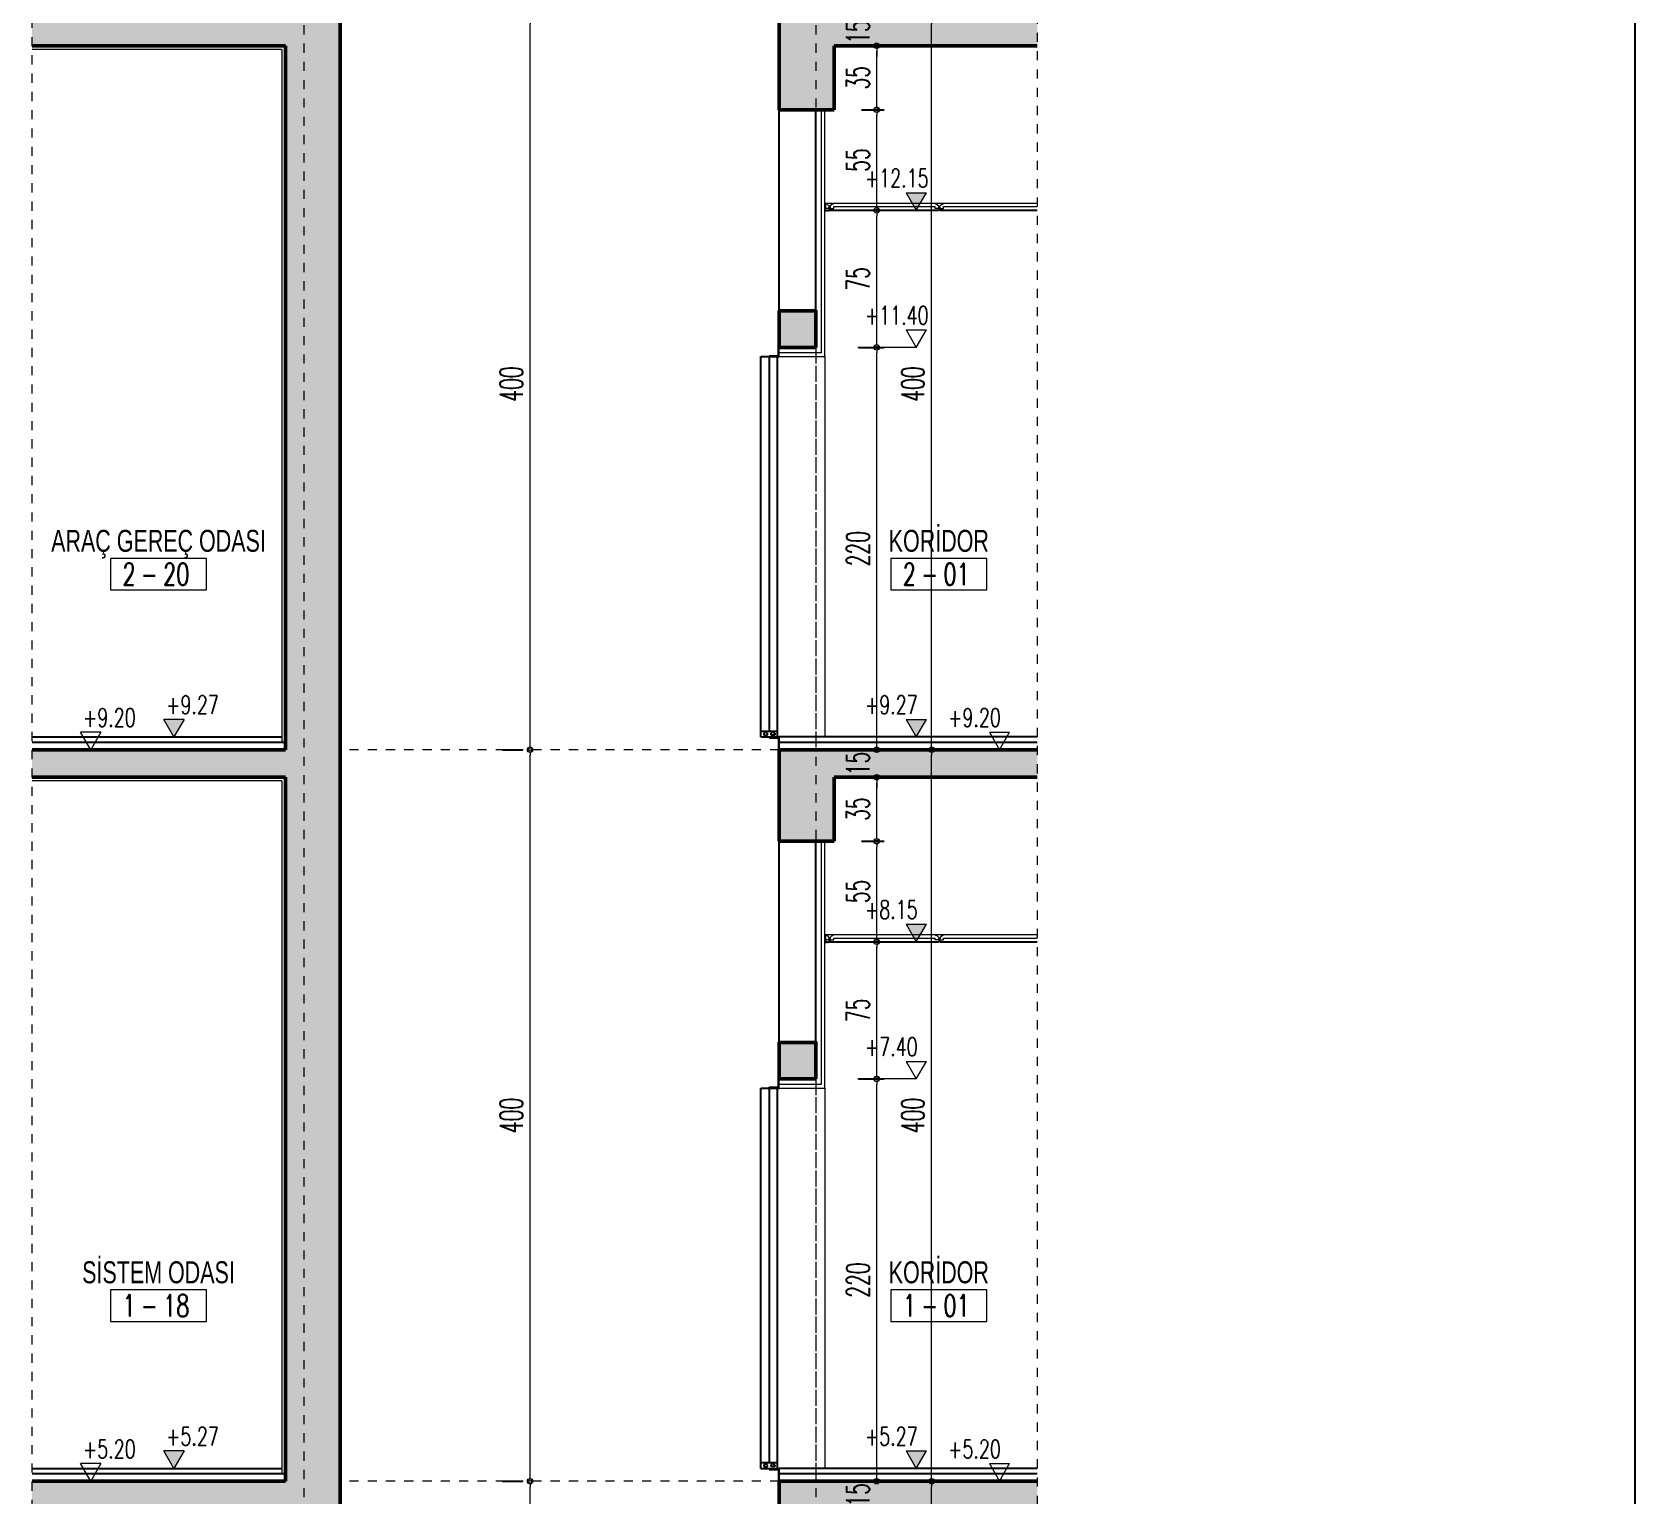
# Model space of a CAD drawing. Extents: x -398 to -185, y 174 to 233.
# Drawn here: x -202.15 to -184.62, y 201.47 to 217.47 of the extents above; entities that cross this region are included whole.
import ezdxf
from ezdxf.enums import TextEntityAlignment as Align

# ---------------------------------------------------------------- set-up
doc = ezdxf.new("R2010")
doc.units = 0
doc.header["$LTSCALE"] = 0.05
for name, pattern in [('CENTER', [50.8, 31.75, -6.35, 6.35, -6.35]), ('HIDDEN', [0.375, 0.25, -0.125]), ('HIDDEN2', [0.1875, 0.125, -0.0625])]:
    doc.linetypes.add(name, pattern=pattern)
doc.layers.get('0').update_dxf_attribs({"linetype": 'CONTINUOUS'})
doc.layers.get('DEFPOINTS').update_dxf_attribs({"linetype": 'CONTINUOUS'})
for name, color, linetype, lineweight in [('40-40-kt-kst', 214, 'CONTINUOUS', 9), ('A-AXIS', 251, 'CENTER', 18), ('A-DIM IN VER', 192, 'CONTINUOUS', 13), ('A-Door', 2, 'CONTINUOUS', 25), ('A-ELEVATION-4', 115, 'CONTINUOUS', 13), ('A-HATCH', 11, 'CONTINUOUS', 15), ('A-HIDDEN', 8, 'HIDDEN', 15), ('A-LEVEL', 2, 'CONTINUOUS', 13), ('A-PLASTER', 31, 'CONTINUOUS', 13), ('A-ROOMTAG', 3, 'CONTINUOUS', 25), ('asma', 226, 'CONTINUOUS', 25), ('DİLATASYON', 11, 'HIDDEN2', 13), ('GOR', 3, 'CONTINUOUS', 20), ('S-CONCRETE', 6, 'CONTINUOUS', 50)]:
    doc.layers.add(name, color=color, linetype=linetype, lineweight=lineweight)
for name, color, linetype in [('A-MARBLE', 23, 'CONTINUOUS'), ('DUVAR', 7, 'CONTINUOUS'), ('HATCH', 7, 'CONTINUOUS')]:
    doc.layers.add(name, color=color, linetype=linetype)
doc.styles.add('S', font='romans.shx', dxfattribs={"width": 0.6, "height": 12.5})
doc.styles.add('TEXT 1 romans', font='romans.shx', dxfattribs={"width": 0.7})
doc.styles.add('TEXT 3 arial', font='arial.ttf', dxfattribs={"width": 0.8})
doc.dimstyles.new('1-50', dxfattribs={"dimtxt": 12.5, "dimasz": 3, "dimexe": 4, "dimexo": 15, "dimgap": 4, "dimtad": 1, "dimdec": 1, "dimdsep": 46, "dimtxsty": 'S', "dimblk": 'ORIGIN2', "dimcen": -25, "dimdle": 1.25, "dimclrd": 256, "dimclre": 256, "dimclrt": 2, "dimadec": 0, "dimazin": 0, "dimtfac": 2.5, "dimtdec": 1, "dimtix": 1, "dimtofl": 0, "dimtmove": 2, "dimatfit": 3, "dimldrblk": 'ORIGIN2', "dimfxl": 17.5, "dimfxlon": 1, "dimtolj": 1, "dimlwd": -1, "dimarcsym": 0})

# ---------------------------------------------------------------- blocks, each defined once
blk = doc.blocks.new('_Origin2')
blk.add_line((-0.5, 0), (-1, 0))
for radius in [0.5, 0.25]:
    blk.add_circle((0, 0), radius)
blk = doc.blocks.new('*D59')
at = {"layer": 'A-DIM IN VER', "lineweight": -2, "transparency": 16777216}
for p, q in [((-292.23, 1965.22), (-281.23, 1965.22)), ((-292.23, 1565.22), (-281.23, 1565.22))]:
    blk.add_line(p, q, dxfattribs=at)
at = {"layer": 'A-DIM IN VER', "transparency": 16777216}
blk.add_line((-277.23, 1568.22), (-277.23, 1962.22), dxfattribs=at)
at = {"layer": 'DEFPOINTS', "color": 0, "transparency": 16777216}
for p in [(-277.23, 1965.22), (-277.23, 1965.22), (-277.23, 1565.22)]:
    blk.add_point(p, dxfattribs=at)
at = {"layer": 'A-DIM IN VER', "transparency": 16777216, "xscale": 3, "yscale": 3, "zscale": 3}
for p, rotation in [((-277.23, 1965.22), 90), ((-277.23, 1565.22), 270)]:
    blk.add_blockref('_Origin2', p, dxfattribs=dict(at, rotation=rotation))
at = {"layer": 'A-DIM IN VER', "color": 2, "ltscale": 0.5, "transparency": 16777216, "insert": (-287.48, 1765.22), "char_height": 12.5, "attachment_point": 5, "rotation": 90, "style": 'S'}
blk.add_mtext('\\A1;400', dxfattribs=at)
blk = doc.blocks.new('*D60')
at = {"layer": 'A-DIM IN VER', "lineweight": -2, "transparency": 16777216}
for p, q in [((-292.23, 1565.22), (-281.23, 1565.22)), ((-292.23, 1165.22), (-281.23, 1165.22))]:
    blk.add_line(p, q, dxfattribs=at)
at = {"layer": 'A-DIM IN VER', "transparency": 16777216}
blk.add_line((-277.23, 1168.22), (-277.23, 1562.22), dxfattribs=at)
at = {"layer": 'DEFPOINTS', "color": 0, "transparency": 16777216}
for p in [(-277.23, 1565.22), (-277.23, 1565.22), (-277.23, 1165.22)]:
    blk.add_point(p, dxfattribs=at)
at = {"layer": 'A-DIM IN VER', "transparency": 16777216, "xscale": 3, "yscale": 3, "zscale": 3}
for p, rotation in [((-277.23, 1565.22), 90), ((-277.23, 1165.22), 270)]:
    blk.add_blockref('_Origin2', p, dxfattribs=dict(at, rotation=rotation))
at = {"layer": 'A-DIM IN VER', "color": 2, "ltscale": 0.5, "transparency": 16777216, "insert": (-287.48, 1365.22), "char_height": 12.5, "attachment_point": 5, "rotation": 90, "style": 'S'}
blk.add_mtext('\\A1;400', dxfattribs=at)
blk = doc.blocks.new('*D61')
at = {"layer": 'A-DIM IN VER', "lineweight": -2, "transparency": 16777216}
for p, q in [((-292.23, 1165.22), (-281.23, 1165.22)), ((-292.23, 765.22), (-281.23, 765.22))]:
    blk.add_line(p, q, dxfattribs=at)
at = {"layer": 'A-DIM IN VER', "transparency": 16777216}
blk.add_line((-277.23, 768.22), (-277.23, 1162.22), dxfattribs=at)
at = {"layer": 'DEFPOINTS', "color": 0, "transparency": 16777216}
for p in [(-277.23, 1165.22), (-277.23, 1165.22), (-277.23, 765.22)]:
    blk.add_point(p, dxfattribs=at)
at = {"layer": 'A-DIM IN VER', "transparency": 16777216, "xscale": 3, "yscale": 3, "zscale": 3}
for p, rotation in [((-277.23, 1165.22), 90), ((-277.23, 765.22), 270)]:
    blk.add_blockref('_Origin2', p, dxfattribs=dict(at, rotation=rotation))
at = {"layer": 'A-DIM IN VER', "color": 2, "ltscale": 0.5, "transparency": 16777216, "insert": (-287.48, 965.22), "char_height": 12.5, "attachment_point": 5, "rotation": 90, "style": 'S'}
blk.add_mtext('\\A1;400', dxfattribs=at)
blk = doc.blocks.new('*D80')
at = {"layer": 'A-DIM IN VER', "lineweight": -2, "transparency": 16777216}
for p, q in [((-67.72, 1965.22), (-53.72, 1965.22)), ((-67.72, 1565.22), (-53.72, 1565.22))]:
    blk.add_line(p, q, dxfattribs=at)
at = {"layer": 'A-DIM IN VER', "transparency": 16777216}
blk.add_line((-57.72, 1568.22), (-57.72, 1962.22), dxfattribs=at)
at = {"layer": 'DEFPOINTS', "color": 0, "transparency": 16777216}
for p in [(-141.01, 1965.22), (-57.72, 1965.22), (-141.01, 1565.22)]:
    blk.add_point(p, dxfattribs=at)
at = {"layer": 'A-DIM IN VER', "transparency": 16777216, "xscale": 3, "yscale": 3, "zscale": 3}
for p, rotation in [((-57.72, 1965.22), 90), ((-57.72, 1565.22), 270)]:
    blk.add_blockref('_Origin2', p, dxfattribs=dict(at, rotation=rotation))
at = {"layer": 'A-DIM IN VER', "color": 2, "ltscale": 0.5, "transparency": 16777216, "insert": (-67.97, 1765.22), "char_height": 12.5, "attachment_point": 5, "rotation": 90, "style": 'S'}
blk.add_mtext('\\A1;400', dxfattribs=at)
blk = doc.blocks.new('*D81')
at = {"layer": 'A-DIM IN VER', "lineweight": -2, "transparency": 16777216}
for p, q in [((-67.72, 1565.22), (-53.72, 1565.22)), ((-67.72, 1165.22), (-53.72, 1165.22))]:
    blk.add_line(p, q, dxfattribs=at)
at = {"layer": 'A-DIM IN VER', "transparency": 16777216}
blk.add_line((-57.72, 1168.22), (-57.72, 1562.22), dxfattribs=at)
at = {"layer": 'DEFPOINTS', "color": 0, "transparency": 16777216}
for p in [(-141.01, 1565.22), (-57.72, 1565.22), (-141.01, 1165.22)]:
    blk.add_point(p, dxfattribs=at)
at = {"layer": 'A-DIM IN VER', "transparency": 16777216, "xscale": 3, "yscale": 3, "zscale": 3}
for p, rotation in [((-57.72, 1565.22), 90), ((-57.72, 1165.22), 270)]:
    blk.add_blockref('_Origin2', p, dxfattribs=dict(at, rotation=rotation))
at = {"layer": 'A-DIM IN VER', "color": 2, "ltscale": 0.5, "transparency": 16777216, "insert": (-67.97, 1365.22), "char_height": 12.5, "attachment_point": 5, "rotation": 90, "style": 'S'}
blk.add_mtext('\\A1;400', dxfattribs=at)
blk = doc.blocks.new('*D82')
at = {"layer": 'A-DIM IN VER', "lineweight": -2, "transparency": 16777216}
for p, q in [((-67.72, 1165.22), (-53.72, 1165.22)), ((-67.72, 765.22), (-53.72, 765.22))]:
    blk.add_line(p, q, dxfattribs=at)
at = {"layer": 'A-DIM IN VER', "transparency": 16777216}
blk.add_line((-57.72, 768.22), (-57.72, 1162.22), dxfattribs=at)
at = {"layer": 'DEFPOINTS', "color": 0, "transparency": 16777216}
for p in [(-141.01, 1165.22), (-57.72, 1165.22), (-111.01, 765.22)]:
    blk.add_point(p, dxfattribs=at)
at = {"layer": 'A-DIM IN VER', "transparency": 16777216, "xscale": 3, "yscale": 3, "zscale": 3}
for p, rotation in [((-57.72, 1165.22), 90), ((-57.72, 765.22), 270)]:
    blk.add_blockref('_Origin2', p, dxfattribs=dict(at, rotation=rotation))
at = {"layer": 'A-DIM IN VER', "color": 2, "ltscale": 0.5, "transparency": 16777216, "insert": (-67.97, 965.22), "char_height": 12.5, "attachment_point": 5, "rotation": 90, "style": 'S'}
blk.add_mtext('\\A1;400', dxfattribs=at)
blk = doc.blocks.new('*D89')
at = {"layer": 'A-DIM IN VER', "lineweight": -2, "transparency": 16777216}
for p, q in [((-96.01, 1965.22), (-83.72, 1965.22)), ((-96.01, 1950.22), (-83.72, 1950.22))]:
    blk.add_line(p, q, dxfattribs=at)
at = {"layer": 'A-DIM IN VER', "transparency": 16777216}
for p, q in [((-87.72, 1968.22), (-87.72, 1971.22)), ((-87.72, 1947.22), (-87.72, 1944.22))]:
    blk.add_line(p, q, dxfattribs=at)
at = {"layer": 'DEFPOINTS', "color": 0, "transparency": 16777216}
for p in [(-111.01, 1965.22), (-87.72, 1965.22), (-111.01, 1950.22)]:
    blk.add_point(p, dxfattribs=at)
at = {"layer": 'A-DIM IN VER', "transparency": 16777216, "xscale": 3, "yscale": 3, "zscale": 3}
for p, rotation in [((-87.72, 1965.22), 270), ((-87.72, 1950.22), 90)]:
    blk.add_blockref('_Origin2', p, dxfattribs=dict(at, rotation=rotation))
at = {"layer": 'A-DIM IN VER', "color": 2, "ltscale": 0.5, "transparency": 16777216, "insert": (-97.97, 1957.72), "char_height": 12.5, "attachment_point": 5, "rotation": 90, "style": 'S'}
blk.add_mtext('\\A1;15', dxfattribs=at)
blk = doc.blocks.new('*D90')
at = {"layer": 'A-DIM IN VER', "lineweight": -2, "transparency": 16777216}
for p, q in [((-96.01, 1950.22), (-83.72, 1950.22)), ((-96.01, 1915.22), (-83.72, 1915.22))]:
    blk.add_line(p, q, dxfattribs=at)
at = {"layer": 'A-DIM IN VER', "transparency": 16777216}
blk.add_line((-87.72, 1918.22), (-87.72, 1947.22), dxfattribs=at)
at = {"layer": 'DEFPOINTS', "color": 0, "transparency": 16777216}
for p in [(-111.01, 1950.22), (-87.72, 1950.22), (-111.01, 1915.22)]:
    blk.add_point(p, dxfattribs=at)
at = {"layer": 'A-DIM IN VER', "transparency": 16777216, "xscale": 3, "yscale": 3, "zscale": 3}
for p, rotation in [((-87.72, 1950.22), 90), ((-87.72, 1915.22), 270)]:
    blk.add_blockref('_Origin2', p, dxfattribs=dict(at, rotation=rotation))
at = {"layer": 'A-DIM IN VER', "color": 2, "ltscale": 0.5, "transparency": 16777216, "insert": (-97.97, 1932.72), "char_height": 12.5, "attachment_point": 5, "rotation": 90, "style": 'S'}
blk.add_mtext('\\A1;35', dxfattribs=at)
blk = doc.blocks.new('*D91')
at = {"layer": 'A-DIM IN VER', "lineweight": -2, "transparency": 16777216}
for p, q in [((-96.01, 1915.22), (-83.72, 1915.22)), ((-97.72, 1860.22), (-83.72, 1860.22))]:
    blk.add_line(p, q, dxfattribs=at)
at = {"layer": 'A-DIM IN VER', "transparency": 16777216}
blk.add_line((-87.72, 1863.22), (-87.72, 1912.22), dxfattribs=at)
at = {"layer": 'DEFPOINTS', "color": 0, "transparency": 16777216}
for p in [(-111.01, 1915.22), (-87.72, 1915.22), (-112.99, 1860.22)]:
    blk.add_point(p, dxfattribs=at)
at = {"layer": 'A-DIM IN VER', "transparency": 16777216, "xscale": 3, "yscale": 3, "zscale": 3}
for p, rotation in [((-87.72, 1915.22), 90), ((-87.72, 1860.22), 270)]:
    blk.add_blockref('_Origin2', p, dxfattribs=dict(at, rotation=rotation))
at = {"layer": 'A-DIM IN VER', "color": 2, "ltscale": 0.5, "transparency": 16777216, "insert": (-97.97, 1887.72), "char_height": 12.5, "attachment_point": 5, "rotation": 90, "style": 'S'}
blk.add_mtext('\\A1;55', dxfattribs=at)
blk = doc.blocks.new('*D92')
at = {"layer": 'A-DIM IN VER', "lineweight": -2, "transparency": 16777216}
for p, q in [((-97.72, 1860.22), (-83.72, 1860.22)), ((-97.72, 1785.22), (-83.72, 1785.22))]:
    blk.add_line(p, q, dxfattribs=at)
at = {"layer": 'A-DIM IN VER', "transparency": 16777216}
blk.add_line((-87.72, 1788.22), (-87.72, 1857.22), dxfattribs=at)
at = {"layer": 'DEFPOINTS', "color": 0, "transparency": 16777216}
for p in [(-112.99, 1860.22), (-87.72, 1860.22), (-131.01, 1785.22)]:
    blk.add_point(p, dxfattribs=at)
at = {"layer": 'A-DIM IN VER', "transparency": 16777216, "xscale": 3, "yscale": 3, "zscale": 3}
for p, rotation in [((-87.72, 1860.22), 90), ((-87.72, 1785.22), 270)]:
    blk.add_blockref('_Origin2', p, dxfattribs=dict(at, rotation=rotation))
at = {"layer": 'A-DIM IN VER', "color": 2, "ltscale": 0.5, "transparency": 16777216, "insert": (-97.97, 1822.72), "char_height": 12.5, "attachment_point": 5, "rotation": 90, "style": 'S'}
blk.add_mtext('\\A1;75', dxfattribs=at)
blk = doc.blocks.new('*D93')
at = {"layer": 'A-DIM IN VER', "lineweight": -2, "transparency": 16777216}
for p, q in [((-97.72, 1785.22), (-83.72, 1785.22)), ((-96.01, 1565.22), (-83.72, 1565.22))]:
    blk.add_line(p, q, dxfattribs=at)
at = {"layer": 'A-DIM IN VER', "transparency": 16777216}
blk.add_line((-87.72, 1568.22), (-87.72, 1782.22), dxfattribs=at)
at = {"layer": 'DEFPOINTS', "color": 0, "transparency": 16777216}
for p in [(-131.01, 1785.22), (-87.72, 1785.22), (-111.01, 1565.22)]:
    blk.add_point(p, dxfattribs=at)
at = {"layer": 'A-DIM IN VER', "transparency": 16777216, "xscale": 3, "yscale": 3, "zscale": 3}
for p, rotation in [((-87.72, 1785.22), 90), ((-87.72, 1565.22), 270)]:
    blk.add_blockref('_Origin2', p, dxfattribs=dict(at, rotation=rotation))
at = {"layer": 'A-DIM IN VER', "color": 2, "ltscale": 0.5, "transparency": 16777216, "insert": (-97.97, 1675.22), "char_height": 12.5, "attachment_point": 5, "rotation": 90, "style": 'S'}
blk.add_mtext('\\A1;220', dxfattribs=at)
blk = doc.blocks.new('*D94')
at = {"layer": 'A-DIM IN VER', "transparency": 16777216}
for p, q in [((-87.72, 1568.22), (-87.72, 1571.22)), ((-87.72, 1547.22), (-87.72, 1544.22))]:
    blk.add_line(p, q, dxfattribs=at)
at = {"layer": 'A-DIM IN VER', "lineweight": -2, "transparency": 16777216}
for p, q in [((-96.01, 1565.22), (-83.72, 1565.22)), ((-96.01, 1550.22), (-83.72, 1550.22))]:
    blk.add_line(p, q, dxfattribs=at)
at = {"layer": 'DEFPOINTS', "color": 0, "transparency": 16777216}
for p in [(-111.01, 1565.22), (-87.72, 1565.22), (-111.01, 1550.22)]:
    blk.add_point(p, dxfattribs=at)
at = {"layer": 'A-DIM IN VER', "transparency": 16777216, "xscale": 3, "yscale": 3, "zscale": 3}
for p, rotation in [((-87.72, 1565.22), 270), ((-87.72, 1550.22), 90)]:
    blk.add_blockref('_Origin2', p, dxfattribs=dict(at, rotation=rotation))
at = {"layer": 'A-DIM IN VER', "color": 2, "ltscale": 0.5, "transparency": 16777216, "insert": (-97.97, 1557.72), "char_height": 12.5, "attachment_point": 5, "rotation": 90, "style": 'S'}
blk.add_mtext('\\A1;15', dxfattribs=at)
blk = doc.blocks.new('*D95')
at = {"layer": 'A-DIM IN VER', "lineweight": -2, "transparency": 16777216}
for p, q in [((-96.01, 1550.22), (-83.72, 1550.22)), ((-96.01, 1515.22), (-83.72, 1515.22))]:
    blk.add_line(p, q, dxfattribs=at)
at = {"layer": 'A-DIM IN VER', "transparency": 16777216}
blk.add_line((-87.72, 1518.22), (-87.72, 1547.22), dxfattribs=at)
at = {"layer": 'DEFPOINTS', "color": 0, "transparency": 16777216}
for p in [(-111.01, 1550.22), (-87.72, 1550.22), (-111.01, 1515.22)]:
    blk.add_point(p, dxfattribs=at)
at = {"layer": 'A-DIM IN VER', "transparency": 16777216, "xscale": 3, "yscale": 3, "zscale": 3}
for p, rotation in [((-87.72, 1550.22), 90), ((-87.72, 1515.22), 270)]:
    blk.add_blockref('_Origin2', p, dxfattribs=dict(at, rotation=rotation))
at = {"layer": 'A-DIM IN VER', "color": 2, "ltscale": 0.5, "transparency": 16777216, "insert": (-97.97, 1532.72), "char_height": 12.5, "attachment_point": 5, "rotation": 90, "style": 'S'}
blk.add_mtext('\\A1;35', dxfattribs=at)
blk = doc.blocks.new('*D96')
at = {"layer": 'A-DIM IN VER', "lineweight": -2, "transparency": 16777216}
for p, q in [((-96.01, 1515.22), (-83.72, 1515.22)), ((-97.72, 1460.22), (-83.72, 1460.22))]:
    blk.add_line(p, q, dxfattribs=at)
at = {"layer": 'A-DIM IN VER', "transparency": 16777216}
blk.add_line((-87.72, 1463.22), (-87.72, 1512.22), dxfattribs=at)
at = {"layer": 'DEFPOINTS', "color": 0, "transparency": 16777216}
for p in [(-111.01, 1515.22), (-87.72, 1515.22), (-112.99, 1460.22)]:
    blk.add_point(p, dxfattribs=at)
at = {"layer": 'A-DIM IN VER', "transparency": 16777216, "xscale": 3, "yscale": 3, "zscale": 3}
for p, rotation in [((-87.72, 1515.22), 90), ((-87.72, 1460.22), 270)]:
    blk.add_blockref('_Origin2', p, dxfattribs=dict(at, rotation=rotation))
at = {"layer": 'A-DIM IN VER', "color": 2, "ltscale": 0.5, "transparency": 16777216, "insert": (-97.97, 1487.72), "char_height": 12.5, "attachment_point": 5, "rotation": 90, "style": 'S'}
blk.add_mtext('\\A1;55', dxfattribs=at)
blk = doc.blocks.new('*D97')
at = {"layer": 'A-DIM IN VER', "lineweight": -2, "transparency": 16777216}
for p, q in [((-97.72, 1460.22), (-83.72, 1460.22)), ((-97.72, 1385.22), (-83.72, 1385.22))]:
    blk.add_line(p, q, dxfattribs=at)
at = {"layer": 'A-DIM IN VER', "transparency": 16777216}
blk.add_line((-87.72, 1388.22), (-87.72, 1457.22), dxfattribs=at)
at = {"layer": 'DEFPOINTS', "color": 0, "transparency": 16777216}
for p in [(-112.99, 1460.22), (-87.72, 1460.22), (-131.01, 1385.22)]:
    blk.add_point(p, dxfattribs=at)
at = {"layer": 'A-DIM IN VER', "transparency": 16777216, "xscale": 3, "yscale": 3, "zscale": 3}
for p, rotation in [((-87.72, 1460.22), 90), ((-87.72, 1385.22), 270)]:
    blk.add_blockref('_Origin2', p, dxfattribs=dict(at, rotation=rotation))
at = {"layer": 'A-DIM IN VER', "color": 2, "ltscale": 0.5, "transparency": 16777216, "insert": (-97.97, 1422.72), "char_height": 12.5, "attachment_point": 5, "rotation": 90, "style": 'S'}
blk.add_mtext('\\A1;75', dxfattribs=at)
blk = doc.blocks.new('*D98')
at = {"layer": 'A-DIM IN VER', "lineweight": -2, "transparency": 16777216}
for p, q in [((-97.72, 1385.22), (-83.72, 1385.22)), ((-97.72, 1165.22), (-83.72, 1165.22))]:
    blk.add_line(p, q, dxfattribs=at)
at = {"layer": 'A-DIM IN VER', "transparency": 16777216}
blk.add_line((-87.72, 1168.22), (-87.72, 1382.22), dxfattribs=at)
at = {"layer": 'DEFPOINTS', "color": 0, "transparency": 16777216}
for p in [(-131.01, 1385.22), (-87.72, 1385.22), (-121.01, 1165.22)]:
    blk.add_point(p, dxfattribs=at)
at = {"layer": 'A-DIM IN VER', "transparency": 16777216, "xscale": 3, "yscale": 3, "zscale": 3}
for p, rotation in [((-87.72, 1385.22), 90), ((-87.72, 1165.22), 270)]:
    blk.add_blockref('_Origin2', p, dxfattribs=dict(at, rotation=rotation))
at = {"layer": 'A-DIM IN VER', "color": 2, "ltscale": 0.5, "transparency": 16777216, "insert": (-97.97, 1275.22), "char_height": 12.5, "attachment_point": 5, "rotation": 90, "style": 'S'}
blk.add_mtext('\\A1;220', dxfattribs=at)
blk = doc.blocks.new('*D99')
at = {"layer": 'A-DIM IN VER', "transparency": 16777216}
for p, q in [((-87.72, 1168.22), (-87.72, 1171.22)), ((-87.72, 1147.22), (-87.72, 1144.22))]:
    blk.add_line(p, q, dxfattribs=at)
at = {"layer": 'A-DIM IN VER', "lineweight": -2, "transparency": 16777216}
for p, q in [((-97.72, 1165.22), (-83.72, 1165.22)), ((-96.01, 1150.22), (-83.72, 1150.22))]:
    blk.add_line(p, q, dxfattribs=at)
at = {"layer": 'DEFPOINTS', "color": 0, "transparency": 16777216}
for p in [(-121.01, 1165.22), (-87.72, 1165.22), (-111.01, 1150.22)]:
    blk.add_point(p, dxfattribs=at)
at = {"layer": 'A-DIM IN VER', "transparency": 16777216, "xscale": 3, "yscale": 3, "zscale": 3}
for p, rotation in [((-87.72, 1165.22), 270), ((-87.72, 1150.22), 90)]:
    blk.add_blockref('_Origin2', p, dxfattribs=dict(at, rotation=rotation))
at = {"layer": 'A-DIM IN VER', "color": 2, "ltscale": 0.5, "transparency": 16777216, "insert": (-97.97, 1157.72), "char_height": 12.5, "attachment_point": 5, "rotation": 90, "style": 'S'}
blk.add_mtext('\\A1;15', dxfattribs=at)
blk = doc.blocks.new('*U44')
h = blk.add_hatch(color=256)
h.dxf.hatch_style = 1
h.paths.add_polyline_path([(11.1, 19.2), (-11.1, 19.2), (0, 0)])
for p, q in [((0, 0), (-11.1, 19.2)), ((11.1, 19.2), (-11.1, 19.2)), ((11.1, 19.2), (0, 0)), ((0, 0), (64, 0))]:
    blk.add_line(p, q)
at = {"style": 'TEXT 1 romans', "width": 0.7}
blk.add_attdef('KOT', text='', height=19.2, dxfattribs=at).set_placement((-8.5, 19.2), align=Align.BOTTOM_LEFT)
blk = doc.blocks.new('*U43')
for p, q in [((0, 0), (-11.1, 19.2)), ((11.1, 19.2), (-11.1, 19.2)), ((11.1, 19.2), (0, 0)), ((0, 0), (64, 0))]:
    blk.add_line(p, q)
at = {"style": 'TEXT 1 romans', "width": 0.7}
blk.add_attdef('KOT', text='', height=19.2, dxfattribs=at).set_placement((-8.5, 19.2), align=Align.BOTTOM_LEFT)
blk = doc.blocks.new('*U45')
at = {"color": 2, "lineweight": 13}
blk.add_lwpolyline([(26.25, -17.25), (26.25, 0), (-26.25, 0), (-26.25, -17.25)], close=True, dxfattribs=at)
at = {"style": 'TEXT 1 romans', "width": 0.7}
blk.add_text('-', height=12, dxfattribs=at).set_placement((-5, -8.625), align=Align.MIDDLE_CENTER)
at = {"style": 'TEXT 3 arial', "width": 0.7}
for tag, p in [('ROOM_NAME_2', (0, 18)), ('ROOM_NAME_1', (0, 0))]:
    blk.add_attdef(tag, text='', height=12, dxfattribs=at).set_placement(p, align=Align.BOTTOM_CENTER)
at = {"style": 'TEXT 1 romans', "width": 0.7, "flags": 8}
blk.add_attdef('FLOOR', text='', height=12, dxfattribs=at).set_placement((-12.5, -8.625, -12), align=Align.MIDDLE_RIGHT)
blk.add_attdef('ROOM_NUMBER', text='', height=12, dxfattribs=at).set_placement((2.5, -8.625, -12), align=Align.MIDDLE_LEFT)
blk = doc.blocks.new('ASANSÖR_KESİTLERİ')
at = {"layer": 'A-HATCH'}
h = blk.add_hatch(dxfattribs=at)
h.set_pattern_fill('ANSI33', color=256, scale=30, style=0)
h.set_pattern_definition([(45, (-249659.381, -98046.577), (-5.30330086, 5.30330086), []), (45, (-249654.078, -98046.577), (-5.30330086, 5.30330086), [3.75, -1.875])])
h.paths.add_polyline_path([(-381.01, 2345.22), (-141.01, 2345.22), (-141.01, 2315.22), (-111.01, 2315.22), (-111.01, 2350.22), (0, 2350.22), (0, 2365.22), (-549.48, 2365.22), (-549.48, 2350.22), (-411.01, 2350.22), (-411.01, 1965.22), (-549.48, 1965.22), (-549.48, 1950.22), (-411.01, 1950.22), (-411.01, 1565.22), (-549.48, 1565.22), (-549.48, 1550.22), (-411.01, 1550.22), (-411.01, 1165.22), (-549.48, 1165.22), (-549.48, 1150.22), (-411.01, 1150.22), (-411.01, 765.22), (-549.48, 765.22), (-549.48, 750.22), (-411.01, 750.22), (-411.01, 310.22), (-549.48, 310.22), (-549.48, 230.22), (-451.01, 230.22), (-451.01, 80.22), (-71.01, 80.22), (-71.01, 230.22), (0, 230.22), (0, 310.22), (-141.01, 310.22), (-141.01, 160.22), (-381.01, 160.22)])
h.paths.add_polyline_path([(-121.01, 550.22), (-141.01, 550.22), (-141.01, 530.22), (-121.01, 530.22)], flags=17)
h.paths.add_polyline_path([(-111.01, 750.22), (0, 750.22), (0, 765.22), (-141.01, 765.22), (-141.01, 715.22), (-111.01, 715.22)], flags=17)
h.paths.add_polyline_path([(-121.01, 1005.22), (-141.01, 1005.22), (-141.01, 985.22), (-121.01, 985.22)], flags=17)
h.paths.add_polyline_path([(-111.01, 1150.22), (0, 1150.22), (0, 1165.22), (-141.01, 1165.22), (-141.01, 1115.22), (-111.01, 1115.22)], flags=17)
h.paths.add_polyline_path([(-121.01, 1405.22), (-141.01, 1405.22), (-141.01, 1385.22), (-121.01, 1385.22)], flags=17)
h.paths.add_polyline_path([(-111.01, 1550.22), (0, 1550.22), (0, 1565.22), (-141.01, 1565.22), (-141.01, 1515.22), (-111.01, 1515.22)], flags=17)
h.paths.add_polyline_path([(-121.01, 1805.22), (-141.01, 1805.22), (-141.01, 1785.22), (-121.01, 1785.22)], flags=17)
h.paths.add_polyline_path([(-121.01, 2205.22), (-141.01, 2205.22), (-141.01, 2185.22), (-121.01, 2185.22)], flags=17)
h.paths.add_polyline_path([(-111.01, 1950.22), (0, 1950.22), (0, 1965.22), (-141.01, 1965.22), (-141.01, 1915.22), (-111.01, 1915.22)], flags=17)
at = {"layer": 'HATCH', "linetype": 'Continuous'}
h = blk.add_hatch(dxfattribs=at)
h.set_pattern_fill('ANSI32', color=253, angle=180, style=0)
h.set_pattern_definition([(225, (-239505.10173, -99538.2678), (0.26516504294, -0.26516504294), []), (225, (-239505.2785, -99538.2678), (0.26516504294, -0.26516504294), [])])
h.paths.add_polyline_path([(-115.76, 1863.97), (-115.76, 1860.22), (-112.01, 1860.22), (-112.01, 1859.97), (-116.01, 1859.97), (-116.01, 1863.97)])
h = blk.add_hatch(dxfattribs=at)
h.set_pattern_fill('ANSI32', color=253, angle=180, style=0)
h.set_pattern_definition([(225, (-239505.10173, -99938.2678), (0.26516504294, -0.26516504294), []), (225, (-239505.2785, -99938.2678), (0.26516504294, -0.26516504294), [])])
h.paths.add_polyline_path([(-115.76, 1463.97), (-115.76, 1460.22), (-112.01, 1460.22), (-112.01, 1459.97), (-116.01, 1459.97), (-116.01, 1463.97)])
at = {"layer": '40-40-kt-kst', "ltscale": 2, "elevation": 0}
for points in [[(-112.01, 1859.97), (-116.01, 1859.97), (-116.01, 1863.97), (-115.76, 1863.97), (-115.76, 1860.22), (-112.01, 1860.22)], [(-112.01, 1459.97), (-116.01, 1459.97), (-116.01, 1463.97), (-115.76, 1463.97), (-115.76, 1460.22), (-112.01, 1460.22)]]:
    blk.add_lwpolyline(points, close=True, dxfattribs=at)
at = {"layer": 'A-AXIS'}
for p, q in [((-400.92, 2441.42), (-400.92, 80.22)), ((-121.01, 2441.42), (-121.01, 80.22))]:
    blk.add_line(p, q, dxfattribs=at)
at = {"layer": 'A-Door'}
for p, q in [((-151.01, 1780.22), (-141.01, 1780.22)), ((-151.01, 1572.22), (-151.01, 1780.22)), ((-146.51, 1780.72), (-141.51, 1780.72)), ((-146.51, 1780.22), (-146.51, 1780.72)), ((-146.51, 1780.22), (-146.51, 1575.22)), ((-142.01, 1572.22), (-142.01, 1780.22)), ((-141.51, 1785.22), (-141.01, 1785.22)), ((-141.51, 1780.72), (-141.51, 1785.22)), ((-142.01, 1575.22), (-151.01, 1575.22)), ((-151.01, 1572.22), (-142.01, 1572.22)), ((-149.51, 1574.22), (-149.51, 1573.22)), ((-149.01, 1574.22), (-149.51, 1574.22)), ((-149.51, 1573.22), (-147.51, 1573.22)), ((-149.01, 1575.22), (-149.01, 1574.22)), ((-148.01, 1574.22), (-148.01, 1575.22)), ((-147.51, 1574.22), (-148.01, 1574.22)), ((-147.51, 1573.22), (-147.51, 1574.22)), ((-146.51, 1572.22), (-146.51, 1571.72)), ((-146.51, 1571.72), (-141.51, 1571.72)), ((-145.51, 1573.22), (-145.51, 1574.22)), ((-145.51, 1574.22), (-145.01, 1574.22)), ((-143.51, 1573.22), (-145.51, 1573.22)), ((-145.01, 1574.22), (-145.01, 1575.22)), ((-144.01, 1575.22), (-144.01, 1574.22)), ((-144.01, 1574.22), (-143.51, 1574.22)), ((-143.51, 1574.22), (-143.51, 1573.22)), ((-142.01, 1572.22), (-141.01, 1572.22)), ((-141.51, 1571.72), (-141.51, 1565.22)), ((-141.51, 1565.22), (-141.01, 1565.22)), ((-141.51, 1385.22), (-141.01, 1385.22)), ((-141.51, 1380.72), (-141.51, 1385.22)), ((-151.01, 1380.22), (-141.01, 1380.22)), ((-151.01, 1172.22), (-151.01, 1380.22)), ((-146.51, 1380.72), (-141.51, 1380.72)), ((-146.51, 1380.22), (-146.51, 1380.72)), ((-146.51, 1380.22), (-146.51, 1175.22)), ((-142.01, 1172.22), (-142.01, 1380.22)), ((-142.01, 1175.22), (-151.01, 1175.22)), ((-149.51, 1174.22), (-149.51, 1173.22)), ((-149.01, 1174.22), (-149.51, 1174.22)), ((-149.01, 1175.22), (-149.01, 1174.22)), ((-148.01, 1174.22), (-148.01, 1175.22)), ((-147.51, 1174.22), (-148.01, 1174.22)), ((-147.51, 1173.22), (-147.51, 1174.22)), ((-145.51, 1173.22), (-145.51, 1174.22)), ((-145.51, 1174.22), (-145.01, 1174.22)), ((-145.01, 1174.22), (-145.01, 1175.22)), ((-144.01, 1175.22), (-144.01, 1174.22)), ((-144.01, 1174.22), (-143.51, 1174.22)), ((-143.51, 1174.22), (-143.51, 1173.22)), ((-151.01, 1172.22), (-142.01, 1172.22)), ((-149.51, 1173.22), (-147.51, 1173.22)), ((-146.51, 1172.22), (-146.51, 1171.72)), ((-146.51, 1171.72), (-141.51, 1171.72)), ((-143.51, 1173.22), (-145.51, 1173.22)), ((-142.01, 1172.22), (-141.01, 1172.22)), ((-141.51, 1171.72), (-141.51, 1165.22)), ((-141.51, 1165.22), (-141.01, 1165.22))]:
    blk.add_line(p, q, dxfattribs=at)
at = {"layer": 'A-ELEVATION-4'}
for p, q in [((-116.01, 1780.22), (-116.01, 1572.22)), ((-116.01, 1380.22), (-116.01, 1172.22))]:
    blk.add_line(p, q, dxfattribs=at)
at = {"layer": 'A-HIDDEN', "ltscale": 30}
for p, q in [((-121.01, 1785.22), (-121.01, 1565.22)), ((-141.01, 1565.22), (-381.01, 1565.22)), ((-121.01, 1385.22), (-121.01, 1165.22)), ((-141.01, 1165.22), (-381.01, 1165.22))]:
    blk.add_line(p, q, dxfattribs=at)
at = {"layer": 'A-MARBLE'}
for p, q in [((-549.48, 1572.22), (-413.01, 1572.22)), ((-411.01, 1569.22), (-549.48, 1569.22)), ((-141.01, 1565.22), (-141.01, 1572.22)), ((0, 1572.22), (-141.01, 1572.22)), ((0, 1569.22), (-141.01, 1569.22)), ((-549.48, 1172.22), (-413.01, 1172.22)), ((-411.01, 1169.22), (-549.48, 1169.22)), ((-141.01, 1165.22), (-141.01, 1172.22)), ((0, 1172.22), (-141.01, 1172.22)), ((0, 1169.22), (-141.01, 1169.22))]:
    blk.add_line(p, q, dxfattribs=at)
at = {"layer": 'A-PLASTER'}
for p, q in [((-413.01, 1948.22), (-549.48, 1948.22)), ((-413.01, 1948.22), (-413.01, 1569.22)), ((-413.01, 1548.22), (-549.48, 1548.22)), ((-413.01, 1548.22), (-413.01, 1169.22))]:
    blk.add_line(p, q, dxfattribs=at)
at = {"layer": 'A-PLASTER', "ltscale": 1.5}
for p, q in [((-118.01, 1915.22), (-118.01, 1782.22)), ((-116.01, 1780.22), (-116.01, 1915.22)), ((-141.01, 1780.22), (-141.01, 1785.22)), ((-118.01, 1782.22), (-141.01, 1782.22)), ((-141.01, 1780.22), (-116.01, 1780.22)), ((-118.01, 1515.22), (-118.01, 1382.22)), ((-116.01, 1380.22), (-116.01, 1515.22)), ((-141.01, 1380.22), (-141.01, 1385.22)), ((-118.01, 1382.22), (-141.01, 1382.22)), ((-141.01, 1380.22), (-116.01, 1380.22))]:
    blk.add_line(p, q, dxfattribs=at)
at = {"layer": 'asma', "ltscale": 50}
for p, q in [((-113.49, 1860.72, 0), (-114, 1860.22, 0)), ((-113.49, 1860.72, 0), (-113.49, 1861.23, 0)), ((-113.49, 1860.72, 0), (-113.49, 1861.23, 0)), ((-113.49, 1860.72, 0), (-112.99, 1860.22, 0)), ((-112.99, 1860.22, 0), (-54, 1860.22, 0)), ((-54, 1860.22, 0), (-53.49, 1860.72, 0)), ((-53.49, 1860.72, 0), (-53.49, 1861.23, 0)), ((-53.49, 1860.72, 0), (-53.49, 1861.23, 0)), ((-53.49, 1860.72, 0), (-52.99, 1860.22, 0)), ((-52.99, 1860.22, 0), (0, 1860.22, 0)), ((-113.49, 1460.72, 0), (-114, 1460.22, 0)), ((-113.49, 1460.72, 0), (-113.49, 1461.23, 0)), ((-113.49, 1460.72, 0), (-113.49, 1461.23, 0)), ((-113.49, 1460.72, 0), (-112.99, 1460.22, 0)), ((-112.99, 1460.22, 0), (-54, 1460.22, 0)), ((-54, 1460.22, 0), (-53.49, 1460.72, 0)), ((-53.49, 1460.72, 0), (-53.49, 1461.23, 0)), ((-53.49, 1460.72, 0), (-53.49, 1461.23, 0)), ((-53.49, 1460.72, 0), (-52.99, 1460.22, 0)), ((-52.99, 1460.22, 0), (0, 1460.22, 0))]:
    blk.add_line(p, q, dxfattribs=at)
at = {"layer": 'DİLATASYON', "linetype": 'HIDDEN2', "ltscale": 125}
blk.add_lwpolyline([(0, 0), (-549.48, 0), (-549.48, 2517.29), (0, 2517.29)], close=True, dxfattribs=at)
at = {"layer": 'DUVAR'}
for p, q in [((-141.01, 1805.22), (-141.01, 1915.22)), ((-121.01, 1805.22), (-121.01, 1915.22)), ((-141.01, 1405.22), (-141.01, 1515.22)), ((-121.01, 1405.22), (-121.01, 1515.22))]:
    blk.add_line(p, q, dxfattribs=at)
at = {"layer": 'GOR', "ltscale": 50}
for p, q in [((0, 1864.02, 0), (-115.76, 1864.02, 0)), ((-115.76, 1861.23, 0), (-115.76, 1862.23, 0)), ((-113.49, 1861.23, 0), (-115.76, 1861.23, 0)), ((-114.88, 1863.6, 0), (-115.3, 1863.6, 0)), ((-114.88, 1863.6, 0), (-113.49, 1862.22, 0)), ((-113.48, 1862.23, 0), (-113.51, 1862.23, 0)), ((-112.11, 1863.6, 0), (-113.49, 1862.22, 0)), ((-113.49, 1860.72, 0), (-113.49, 1862.22, 0)), ((-113.49, 1861.23, 0), (-111.23, 1861.23, 0)), ((-111.69, 1863.6, 0), (-112.11, 1863.6, 0)), ((-111.23, 1862.23, 0), (-55.76, 1862.23, 0)), ((-111.23, 1861.23, 0), (-111.23, 1862.23, 0)), ((-55.76, 1861.23, 0), (-55.76, 1862.23, 0)), ((-53.49, 1861.23, 0), (-55.76, 1861.23, 0)), ((-54.88, 1863.6, 0), (-55.3, 1863.6, 0)), ((-54.88, 1863.6, 0), (-53.49, 1862.22, 0)), ((-53.48, 1862.23, 0), (-53.51, 1862.23, 0)), ((-52.11, 1863.6, 0), (-53.49, 1862.22, 0)), ((-53.49, 1860.72, 0), (-53.49, 1862.22, 0)), ((-53.49, 1861.23, 0), (-51.23, 1861.23, 0)), ((-51.69, 1863.6, 0), (-52.11, 1863.6, 0)), ((-51.23, 1862.23, 0), (0, 1862.23, 0)), ((-51.23, 1861.23, 0), (-51.23, 1862.23, 0)), ((0, 1464.02, 0), (-115.76, 1464.02, 0)), ((-114.88, 1463.6, 0), (-115.3, 1463.6, 0)), ((-114.88, 1463.6, 0), (-113.49, 1462.22, 0)), ((-112.11, 1463.6, 0), (-113.49, 1462.22, 0)), ((-111.69, 1463.6, 0), (-112.11, 1463.6, 0)), ((-54.88, 1463.6, 0), (-55.3, 1463.6, 0)), ((-54.88, 1463.6, 0), (-53.49, 1462.22, 0)), ((-52.11, 1463.6, 0), (-53.49, 1462.22, 0)), ((-51.69, 1463.6, 0), (-52.11, 1463.6, 0)), ((-115.76, 1461.23, 0), (-115.76, 1462.23, 0)), ((-113.49, 1461.23, 0), (-115.76, 1461.23, 0)), ((-113.48, 1462.23, 0), (-113.51, 1462.23, 0)), ((-113.49, 1460.72, 0), (-113.49, 1462.22, 0)), ((-113.49, 1461.23, 0), (-111.23, 1461.23, 0)), ((-111.23, 1462.23, 0), (-55.76, 1462.23, 0)), ((-111.23, 1461.23, 0), (-111.23, 1462.23, 0)), ((-55.76, 1461.23, 0), (-55.76, 1462.23, 0)), ((-53.49, 1461.23, 0), (-55.76, 1461.23, 0)), ((-53.48, 1462.23, 0), (-53.51, 1462.23, 0)), ((-53.49, 1460.72, 0), (-53.49, 1462.22, 0)), ((-53.49, 1461.23, 0), (-51.23, 1461.23, 0)), ((-51.23, 1462.23, 0), (0, 1462.23, 0)), ((-51.23, 1461.23, 0), (-51.23, 1462.23, 0))]:
    blk.add_line(p, q, dxfattribs=at)
for centre in [(-113.49, 1861.85, 0), (-53.49, 1861.85, 0), (-113.49, 1461.85, 0), (-53.49, 1461.85, 0)]:
    blk.add_circle(centre, 0.365, dxfattribs=at)
for centre, start, end in [((-115.3, 1863.81, 0), 90, 270), ((-111.69, 1863.81, 0), 270, 90), ((-55.3, 1863.81, 0), 90, 270), ((-51.69, 1863.81, 0), 270, 90), ((-115.3, 1463.81, 0), 90, 270), ((-111.69, 1463.81, 0), 270, 90), ((-55.3, 1463.81, 0), 90, 270), ((-51.69, 1463.81, 0), 270, 90)]:
    blk.add_arc(centre, 0.21, start, end, dxfattribs=at)
at = {"layer": 'S-CONCRETE'}
for p, q in [((-381.01, 2345.22), (-381.01, 160.22)), ((-141.01, 1915.22), (-141.01, 1965.22)), ((-411.01, 1950.22), (-549.48, 1950.22)), ((-411.01, 1950.22), (-411.01, 1565.22)), ((-111.01, 1915.22), (-111.01, 1950.22)), ((0, 1950.22), (-111.01, 1950.22)), ((-111.01, 1915.22), (-141.01, 1915.22)), ((-411.01, 1565.22), (-549.48, 1565.22)), ((-141.01, 1515.22), (-141.01, 1565.22)), ((0, 1565.22), (-141.01, 1565.22)), ((-411.01, 1550.22), (-549.48, 1550.22)), ((-411.01, 1550.22), (-411.01, 1165.22)), ((-111.01, 1515.22), (-111.01, 1550.22)), ((0, 1550.22), (-111.01, 1550.22)), ((-111.01, 1515.22), (-141.01, 1515.22)), ((-411.01, 1165.22), (-549.48, 1165.22)), ((-141.01, 1115.22), (-141.01, 1165.22)), ((0, 1165.22), (-141.01, 1165.22))]:
    blk.add_line(p, q, dxfattribs=at)
for points in [[(-121.01, 1785.22), (-121.01, 1805.22), (-141.01, 1805.22), (-141.01, 1785.22)], [(-121.01, 1385.22), (-121.01, 1405.22), (-141.01, 1405.22), (-141.01, 1385.22)]]:
    blk.add_lwpolyline(points, close=True, dxfattribs=at)
at = {"layer": 'A-LEVEL'}
ref = blk.add_blockref('*U44', (-66.08, 1860.22, 0), dxfattribs=dict(at, xscale=-0.5, yscale=0.5, zscale=0.5))
ref.add_attrib('KOT', '+12.15', dxfattribs={"layer": '0', "height": 10, "style": 'TEXT 1 romans', "width": 0.7}).set_placement((-94.15, 1869.82, 0), align=Align.BOTTOM_LEFT)
ref = blk.add_blockref('*U43', (-66.08, 1785.22), dxfattribs=dict(at, xscale=-0.5, yscale=0.5, zscale=0.5))
ref.add_attrib('KOT', '+11.40', dxfattribs={"layer": '0', "height": 10, "style": 'TEXT 1 romans', "width": 0.7}).set_placement((-94.15, 1794.82), align=Align.BOTTOM_LEFT)
ref = blk.add_blockref('*U43', (-517.38, 1565.22), dxfattribs=dict(at, xscale=0.5, yscale=0.5, zscale=0.5))
ref.add_attrib('KOT', '+9.20', dxfattribs={"layer": '0', "height": 10, "style": 'TEXT 1 romans', "width": 0.7}).set_placement((-521.65, 1574.82), align=Align.BOTTOM_LEFT)
ref = blk.add_blockref('*U44', (-471.9, 1572.22), dxfattribs=dict(at, xscale=0.5, yscale=0.5, zscale=0.5))
ref.add_attrib('KOT', '+9.27', dxfattribs={"layer": '0', "height": 10, "style": 'TEXT 1 romans', "width": 0.7}).set_placement((-476.17, 1581.82), align=Align.BOTTOM_LEFT)
ref = blk.add_blockref('*U44', (-66.08, 1572.22), dxfattribs=dict(at, xscale=-0.5, yscale=0.5, zscale=0.5))
ref.add_attrib('KOT', '+9.27', dxfattribs={"layer": '0', "height": 10, "style": 'TEXT 1 romans', "width": 0.7}).set_placement((-94.15, 1581.82), align=Align.BOTTOM_LEFT)
ref = blk.add_blockref('*U43', (-20.6, 1565.22), dxfattribs=dict(at, xscale=-0.5, yscale=0.5, zscale=0.5))
ref.add_attrib('KOT', '+9.20', dxfattribs={"layer": '0', "height": 10, "style": 'TEXT 1 romans', "width": 0.7}).set_placement((-48.67, 1574.82), align=Align.BOTTOM_LEFT)
ref = blk.add_blockref('*U44', (-66.08, 1460.22, 0), dxfattribs=dict(at, xscale=-0.5, yscale=0.5, zscale=0.5))
ref.add_attrib('KOT', '+8.15', dxfattribs={"layer": '0', "height": 10, "style": 'TEXT 1 romans', "width": 0.7}).set_placement((-94.15, 1469.82, 0), align=Align.BOTTOM_LEFT)
ref = blk.add_blockref('*U43', (-66.08, 1385.22), dxfattribs=dict(at, xscale=-0.5, yscale=0.5, zscale=0.5))
ref.add_attrib('KOT', '+7.40', dxfattribs={"layer": '0', "height": 10, "style": 'TEXT 1 romans', "width": 0.7}).set_placement((-94.15, 1394.82), align=Align.BOTTOM_LEFT)
ref = blk.add_blockref('*U44', (-471.9, 1172.22), dxfattribs=dict(at, xscale=0.5, yscale=0.5, zscale=0.5))
ref.add_attrib('KOT', '+5.27', dxfattribs={"layer": '0', "height": 10, "style": 'TEXT 1 romans', "width": 0.7}).set_placement((-476.17, 1181.82), align=Align.BOTTOM_LEFT)
ref = blk.add_blockref('*U44', (-66.08, 1172.22), dxfattribs=dict(at, xscale=-0.5, yscale=0.5, zscale=0.5))
ref.add_attrib('KOT', '+5.27', dxfattribs={"layer": '0', "height": 10, "style": 'TEXT 1 romans', "width": 0.7}).set_placement((-94.15, 1181.82), align=Align.BOTTOM_LEFT)
ref = blk.add_blockref('*U43', (-517.38, 1165.22), dxfattribs=dict(at, xscale=0.5, yscale=0.5, zscale=0.5))
ref.add_attrib('KOT', '+5.20', dxfattribs={"layer": '0', "height": 10, "style": 'TEXT 1 romans', "width": 0.7}).set_placement((-521.65, 1174.82), align=Align.BOTTOM_LEFT)
ref = blk.add_blockref('*U43', (-20.6, 1165.22), dxfattribs=dict(at, xscale=-0.5, yscale=0.5, zscale=0.5))
ref.add_attrib('KOT', '+5.20', dxfattribs={"layer": '0', "height": 10, "style": 'TEXT 1 romans', "width": 0.7}).set_placement((-48.67, 1174.82), align=Align.BOTTOM_LEFT)
at = {"layer": 'A-ROOMTAG'}
ref = blk.add_blockref('*U45', (-480.37, 1669.88), dxfattribs=at)
ref.add_attrib('ROOM_NAME_1', 'ARAÇ GEREÇ ODASI', dxfattribs={"layer": '0', "height": 12, "style": 'TEXT 3 arial', "width": 0.7}).set_placement((-480.37, 1669.88), align=Align.BOTTOM_CENTER)
ref.add_attrib('FLOOR', '2', dxfattribs={"layer": '0', "height": 12, "style": 'TEXT 1 romans', "width": 0.7}).set_placement((-492.87, 1661.25, -12), align=Align.MIDDLE_RIGHT)
ref.add_attrib('ROOM_NUMBER', '20', dxfattribs={"layer": '0', "height": 12, "style": 'TEXT 1 romans', "width": 0.7}).set_placement((-477.87, 1661.25, -12), align=Align.MIDDLE_LEFT)
ref = blk.add_blockref('*U45', (-53.78, 1669.88), dxfattribs=at)
ref.add_attrib('ROOM_NAME_1', 'KORİDOR', dxfattribs={"layer": '0', "height": 12, "style": 'TEXT 3 arial', "width": 0.7}).set_placement((-53.78, 1669.88), align=Align.BOTTOM_CENTER)
ref.add_attrib('FLOOR', '2', dxfattribs={"layer": '0', "height": 12, "style": 'TEXT 1 romans', "width": 0.7}).set_placement((-66.28, 1661.25, -12), align=Align.MIDDLE_RIGHT)
ref.add_attrib('ROOM_NUMBER', '01', dxfattribs={"layer": '0', "height": 12, "style": 'TEXT 1 romans', "width": 0.7}).set_placement((-51.28, 1661.25, -12), align=Align.MIDDLE_LEFT)
ref = blk.add_blockref('*U45', (-480.37, 1269.88), dxfattribs=at)
ref.add_attrib('ROOM_NAME_1', 'SİSTEM ODASI', dxfattribs={"layer": '0', "height": 12, "style": 'TEXT 3 arial', "width": 0.7}).set_placement((-480.37, 1269.88), align=Align.BOTTOM_CENTER)
ref.add_attrib('FLOOR', '1', dxfattribs={"layer": '0', "height": 12, "style": 'TEXT 1 romans', "width": 0.7}).set_placement((-492.87, 1261.25, -12), align=Align.MIDDLE_RIGHT)
ref.add_attrib('ROOM_NUMBER', '18', dxfattribs={"layer": '0', "height": 12, "style": 'TEXT 1 romans', "width": 0.7}).set_placement((-477.87, 1261.25, -12), align=Align.MIDDLE_LEFT)
ref = blk.add_blockref('*U45', (-53.78, 1269.88), dxfattribs=at)
ref.add_attrib('ROOM_NAME_1', 'KORİDOR', dxfattribs={"layer": '0', "height": 12, "style": 'TEXT 3 arial', "width": 0.7}).set_placement((-53.78, 1269.88), align=Align.BOTTOM_CENTER)
ref.add_attrib('FLOOR', '1', dxfattribs={"layer": '0', "height": 12, "style": 'TEXT 1 romans', "width": 0.7}).set_placement((-66.28, 1261.25, -12), align=Align.MIDDLE_RIGHT)
ref.add_attrib('ROOM_NUMBER', '01', dxfattribs={"layer": '0', "height": 12, "style": 'TEXT 1 romans', "width": 0.7}).set_placement((-51.28, 1261.25, -12), align=Align.MIDDLE_LEFT)
at = {"layer": 'A-DIM IN VER'}
for base, p1, p2, picture, middle in [((-277.23, 1965.22), (-277.23, 1565.22), (-277.23, 1965.22), '*D59', (-287.48, 1765.22)), ((-57.72, 1965.22), (-141.01, 1565.22), (-141.01, 1965.22), '*D80', (-67.97, 1765.22)), ((-87.72, 1965.22), (-111.01, 1950.22), (-111.01, 1965.22), '*D89', (-97.97, 1957.72)), ((-87.72, 1950.22), (-111.01, 1915.22), (-111.01, 1950.22), '*D90', (-97.97, 1932.72)), ((-87.72, 1915.22), (-112.99, 1860.22, 0), (-111.01, 1915.22), '*D91', (-97.97, 1887.72)), ((-87.72, 1860.22), (-131.01, 1785.22), (-112.99, 1860.22, 0), '*D92', (-97.97, 1822.72)), ((-87.72, 1785.22), (-111.01, 1565.22), (-131.01, 1785.22), '*D93', (-97.97, 1675.22)), ((-87.72, 1565.22), (-111.01, 1550.22), (-111.01, 1565.22), '*D94', (-97.97, 1557.72)), ((-277.23, 1565.22), (-277.23, 1165.22), (-277.23, 1565.22), '*D60', (-287.48, 1365.22)), ((-57.72, 1565.22), (-141.01, 1165.22), (-141.01, 1565.22), '*D81', (-67.97, 1365.22)), ((-87.72, 1550.22), (-111.01, 1515.22), (-111.01, 1550.22), '*D95', (-97.97, 1532.72)), ((-87.72, 1515.22), (-112.99, 1460.22, 0), (-111.01, 1515.22), '*D96', (-97.97, 1487.72)), ((-87.72, 1460.22), (-131.01, 1385.22), (-112.99, 1460.22, 0), '*D97', (-97.97, 1422.72)), ((-87.72, 1385.22), (-121.01, 1165.22), (-131.01, 1385.22), '*D98', (-97.97, 1275.22)), ((-277.23, 1165.22), (-277.23, 765.22), (-277.23, 1165.22), '*D61', (-287.48, 965.22)), ((-57.72, 1165.22), (-111.01, 765.22), (-141.01, 1165.22), '*D82', (-67.97, 965.22)), ((-87.72, 1165.22), (-111.01, 1150.22), (-121.01, 1165.22), '*D99', (-97.97, 1157.72))]:
    dim = blk.add_linear_dim(base=base, p1=p1, p2=p2, angle=90, dimstyle='1-50', override={"dimfxl": 10}, dxfattribs=at)
    dim.commit()
    dim.dimension.update_dxf_attribs({"geometry": picture, "text_midpoint": middle})

msp = doc.modelspace()

# ---------------------------------------------------------------- linework, layer by layer
at = {"layer": 'DUVAR'}
msp.add_line((-184.623, 232.91), (-184.623, 173.983), dxfattribs=at)

# ---------------------------------------------------------------- block references
at = {"layer": 'DUVAR', "color": 4, "ltscale": 0.5, "xscale": 0.02, "yscale": 0.02, "zscale": 0.02}
msp.add_blockref('ASANSÖR_KESİTLERİ', (-191.159, 178.319), dxfattribs=at)

doc.saveas('drawing.dxf')
